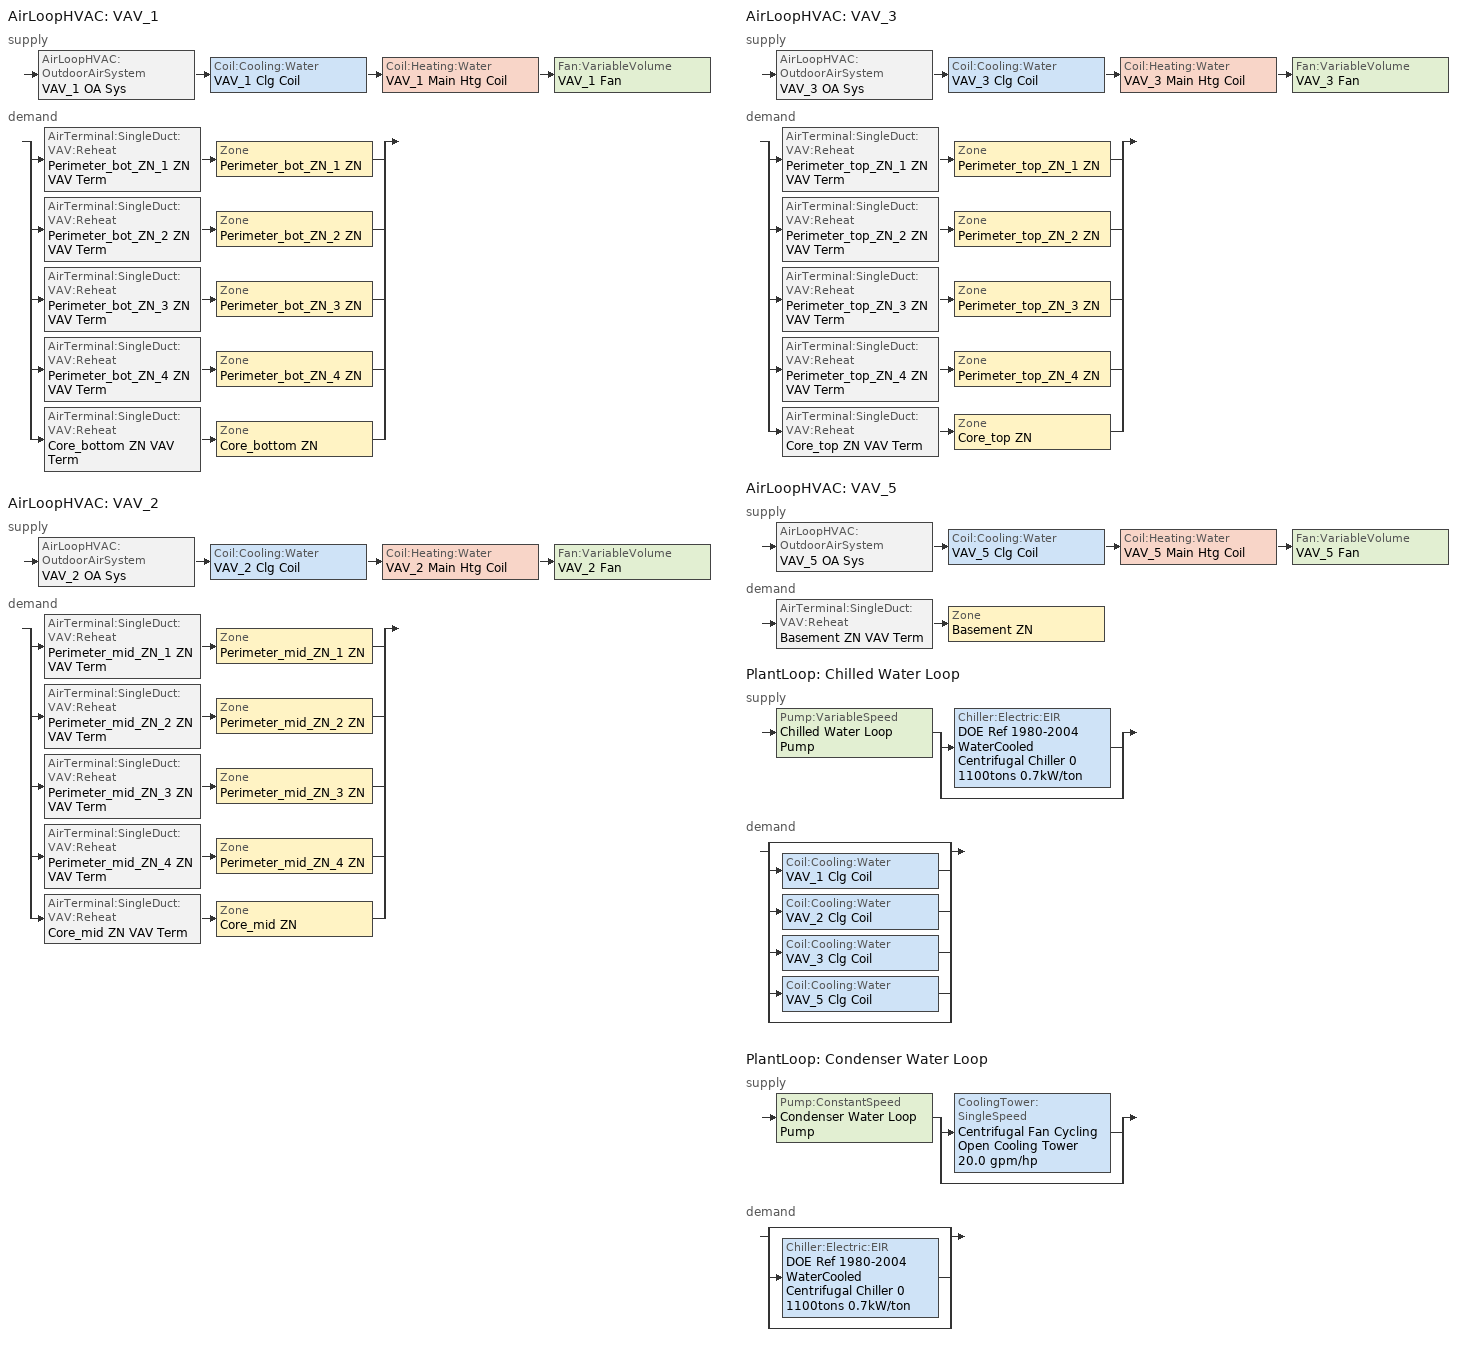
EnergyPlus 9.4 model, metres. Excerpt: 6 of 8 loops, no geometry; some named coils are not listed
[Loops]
AirLoopHVAC 'VAV_1'
 supply: AirLoopHVAC:OutdoorAirSystem 'VAV_1 OA Sys' > Coil:Cooling:Water 'VAV_1 Clg Coil' > Coil:Heating:Water 'VAV_1 Main Htg Coil' > Fan:VariableVolume 'VAV_1 Fan'
 demand: split
  | AirTerminal:SingleDuct:VAV:Reheat 'Perimeter_bot_ZN_1 ZN VAV Term' > Zone 'Perimeter_bot_ZN_1 ZN'
  | AirTerminal:SingleDuct:VAV:Reheat 'Perimeter_bot_ZN_2 ZN VAV Term' > Zone 'Perimeter_bot_ZN_2 ZN'
  | AirTerminal:SingleDuct:VAV:Reheat 'Perimeter_bot_ZN_3 ZN VAV Term' > Zone 'Perimeter_bot_ZN_3 ZN'
  | AirTerminal:SingleDuct:VAV:Reheat 'Perimeter_bot_ZN_4 ZN VAV Term' > Zone 'Perimeter_bot_ZN_4 ZN'
  | AirTerminal:SingleDuct:VAV:Reheat 'Core_bottom ZN VAV Term' > Zone 'Core_bottom ZN'
AirLoopHVAC 'VAV_2'
 supply: AirLoopHVAC:OutdoorAirSystem 'VAV_2 OA Sys' > Coil:Cooling:Water 'VAV_2 Clg Coil' > Coil:Heating:Water 'VAV_2 Main Htg Coil' > Fan:VariableVolume 'VAV_2 Fan'
 demand: split
  | AirTerminal:SingleDuct:VAV:Reheat 'Perimeter_mid_ZN_1 ZN VAV Term' > Zone 'Perimeter_mid_ZN_1 ZN'
  | AirTerminal:SingleDuct:VAV:Reheat 'Perimeter_mid_ZN_2 ZN VAV Term' > Zone 'Perimeter_mid_ZN_2 ZN'
  | AirTerminal:SingleDuct:VAV:Reheat 'Perimeter_mid_ZN_3 ZN VAV Term' > Zone 'Perimeter_mid_ZN_3 ZN'
  | AirTerminal:SingleDuct:VAV:Reheat 'Perimeter_mid_ZN_4 ZN VAV Term' > Zone 'Perimeter_mid_ZN_4 ZN'
  | AirTerminal:SingleDuct:VAV:Reheat 'Core_mid ZN VAV Term' > Zone 'Core_mid ZN'
AirLoopHVAC 'VAV_3'
 supply: AirLoopHVAC:OutdoorAirSystem 'VAV_3 OA Sys' > Coil:Cooling:Water 'VAV_3 Clg Coil' > Coil:Heating:Water 'VAV_3 Main Htg Coil' > Fan:VariableVolume 'VAV_3 Fan'
 demand: split
  | AirTerminal:SingleDuct:VAV:Reheat 'Perimeter_top_ZN_1 ZN VAV Term' > Zone 'Perimeter_top_ZN_1 ZN'
  | AirTerminal:SingleDuct:VAV:Reheat 'Perimeter_top_ZN_2 ZN VAV Term' > Zone 'Perimeter_top_ZN_2 ZN'
  | AirTerminal:SingleDuct:VAV:Reheat 'Perimeter_top_ZN_3 ZN VAV Term' > Zone 'Perimeter_top_ZN_3 ZN'
  | AirTerminal:SingleDuct:VAV:Reheat 'Perimeter_top_ZN_4 ZN VAV Term' > Zone 'Perimeter_top_ZN_4 ZN'
  | AirTerminal:SingleDuct:VAV:Reheat 'Core_top ZN VAV Term' > Zone 'Core_top ZN'
AirLoopHVAC 'VAV_5'
 supply: AirLoopHVAC:OutdoorAirSystem 'VAV_5 OA Sys' > Coil:Cooling:Water 'VAV_5 Clg Coil' > Coil:Heating:Water 'VAV_5 Main Htg Coil' > Fan:VariableVolume 'VAV_5 Fan'
 demand: AirTerminal:SingleDuct:VAV:Reheat 'Basement ZN VAV Term' > Zone 'Basement ZN'
PlantLoop 'Chilled Water Loop'
 supply: Pump:VariableSpeed 'Chilled Water Loop Pump' > split
  | Chiller:Electric:EIR 'DOE Ref 1980-2004 WaterCooled  Centrifugal Chiller 0 1100tons 0.7kW/ton'
  | bypass
 demand: split
  | bypass
  | Coil:Cooling:Water 'VAV_1 Clg Coil'
  | Coil:Cooling:Water 'VAV_2 Clg Coil'
  | Coil:Cooling:Water 'VAV_3 Clg Coil'
  | Coil:Cooling:Water 'VAV_5 Clg Coil'
  | bypass
PlantLoop 'Condenser Water Loop'
 supply: Pump:ConstantSpeed 'Condenser Water Loop Pump' > split
  | CoolingTower:SingleSpeed 'Centrifugal Fan Cycling Open Cooling Tower 20.0 gpm/hp'
  | bypass
 demand: split
  | bypass
  | Chiller:Electric:EIR 'DOE Ref 1980-2004 WaterCooled  Centrifugal Chiller 0 1100tons 0.7kW/ton'
  | bypass
[DesignSpecification:OutdoorAir]
Office WholeBuilding - Lg Office Ventilation (16.48277036 ft3/min-person: Outdoor Air Method=Sum; Outdoor Air Flow per Person {m3/s-person}=0.007779; Outdoor Air Flow per Zone Floor Area {m3/s-m2}=0; Outdoor Air Flow per Zone {m3/s}=0; Outdoor Air Flow Air Changes per Hour {1/hr}=0
[DesignSpecification:ZoneAirDistribution] Zone Air Distribution Effectiveness in Cooling Mode=1; Zone Air Distribution Effectiveness in Heating Mode=1
Basement ZN Design Spec Zone Air Dist; Core_bottom ZN Design Spec Zone Air Dist; Core_mid ZN Design Spec Zone Air Dist; Core_top ZN Design Spec Zone Air Dist; Perimeter_bot_ZN_1 ZN Design Spec Zone Air Dist; Perimeter_bot_ZN_2 ZN Design Spec Zone Air Dist; Perimeter_bot_ZN_3 ZN Design Spec Zone Air Dist; Perimeter_bot_ZN_4 ZN Design Spec Zone Air Dist; Perimeter_mid_ZN_1 ZN Design Spec Zone Air Dist; Perimeter_mid_ZN_2 ZN Design Spec Zone Air Dist; Perimeter_mid_ZN_3 ZN Design Spec Zone Air Dist; Perimeter_mid_ZN_4 ZN Design Spec Zone Air Dist; Perimeter_top_ZN_1 ZN Design Spec Zone Air Dist; Perimeter_top_ZN_2 ZN Design Spec Zone Air Dist; Perimeter_top_ZN_3 ZN Design Spec Zone Air Dist; Perimeter_top_ZN_4 ZN Design Spec Zone Air Dist
[Sizing:Zone] Zone Cooling Design Supply Air Temperature Input Method=SupplyAirTemperature; Zone Cooling Design Supply Air Temperature {C}=12.8; Zone Cooling Design Supply Air Temperature Difference {deltaC}=11.11; Zone Heating Design Supply Air Temperature Input Method=SupplyAirTemperature; Zone Heating Design Supply Air Temperature {C}=40; Zone Heating Design Supply Air Temperature Difference {deltaC}=11.11; Zone Cooling Design Supply Air Humidity Ratio {kgWater/kgDryAir}=0.0085; Zone Heating Design Supply Air Humidity Ratio {kgWater/kgDryAir}=0.008; Design Specification Outdoor Air Object=Office WholeBuilding - Lg Office Ventilation (16.48277036 ft3/min-person; Cooling Design Air Flow Method=DesignDayWithLimit; Cooling Design Air Flow Rate {m3/s}=0; Cooling Minimum Air Flow per Zone Floor Area {m3/s-m2}=0.000762; Cooling Minimum Air Flow {m3/s}=0; Cooling Minimum Air Flow Fraction=0; Heating Design Air Flow Method=DesignDay; Heating Design Air Flow Rate {m3/s}=0; Heating Maximum Air Flow per Zone Floor Area {m3/s-m2}=0.002032; Heating Maximum Air Flow {m3/s}=0.141576; Heating Maximum Air Flow Fraction=0.3; Account for Dedicated Outdoor Air System=No; Dedicated Outdoor Air System Control Strategy=NeutralSupplyAir; Dedicated Outdoor Air Low Setpoint Temperature for Design {C}=autosize; Dedicated Outdoor Air High Setpoint Temperature for Design {C}=autosize
Name | Design Specification Zone Air Distribution Object
Basement ZN | Basement ZN Design Spec Zone Air Dist
Core_bottom ZN | Core_bottom ZN Design Spec Zone Air Dist
Core_mid ZN | Core_mid ZN Design Spec Zone Air Dist
Core_top ZN | Core_top ZN Design Spec Zone Air Dist
Perimeter_bot_ZN_1 ZN | Perimeter_bot_ZN_1 ZN Design Spec Zone Air Dist
Perimeter_bot_ZN_2 ZN | Perimeter_bot_ZN_2 ZN Design Spec Zone Air Dist
Perimeter_bot_ZN_3 ZN | Perimeter_bot_ZN_3 ZN Design Spec Zone Air Dist
Perimeter_bot_ZN_4 ZN | Perimeter_bot_ZN_4 ZN Design Spec Zone Air Dist
Perimeter_mid_ZN_1 ZN | Perimeter_mid_ZN_1 ZN Design Spec Zone Air Dist
Perimeter_mid_ZN_2 ZN | Perimeter_mid_ZN_2 ZN Design Spec Zone Air Dist
Perimeter_mid_ZN_3 ZN | Perimeter_mid_ZN_3 ZN Design Spec Zone Air Dist
Perimeter_mid_ZN_4 ZN | Perimeter_mid_ZN_4 ZN Design Spec Zone Air Dist
Perimeter_top_ZN_1 ZN | Perimeter_top_ZN_1 ZN Design Spec Zone Air Dist
Perimeter_top_ZN_2 ZN | Perimeter_top_ZN_2 ZN Design Spec Zone Air Dist
Perimeter_top_ZN_3 ZN | Perimeter_top_ZN_3 ZN Design Spec Zone Air Dist
Perimeter_top_ZN_4 ZN | Perimeter_top_ZN_4 ZN Design Spec Zone Air Dist
[Sizing:System] Type of Load to Size On=Sensible; Design Outdoor Air Flow Rate {m3/s}=Autosize; Central Heating Maximum System Air Flow Ratio=0.3; Preheat Design Temperature {C}=7; Preheat Design Humidity Ratio {kgWater/kgDryAir}=0.008; Precool Design Temperature {C}=12.8; Precool Design Humidity Ratio {kgWater/kgDryAir}=0.008; Central Cooling Design Supply Air Temperature {C}=12.8; Central Heating Design Supply Air Temperature {C}=12.8; Type of Zone Sum to Use=Coincident; 100% Outdoor Air in Cooling=No; 100% Outdoor Air in Heating=No; Central Cooling Design Supply Air Humidity Ratio {kgWater/kgDryAir}=0.0085; Central Heating Design Supply Air Humidity Ratio {kgWater/kgDryAir}=0.008; Cooling Supply Air Flow Rate Method=DesignDay; Cooling Supply Air Flow Rate {m3/s}=0; Cooling Supply Air Flow Rate Per Floor Area {m3/s-m2}=0.00996765; Cooling Fraction of Autosized Cooling Supply Air Flow Rate=1; Cooling Supply Air Flow Rate Per Unit Cooling Capacity {m3/s-W}=3.94755e-05; Heating Supply Air Flow Rate Method=DesignDay; Heating Supply Air Flow Rate {m3/s}=0; Heating Supply Air Flow Rate Per Floor Area {m3/s-m2}=0.00996765; Heating Fraction of Autosized Heating Supply Air Flow Rate=1; Heating Fraction of Autosized Cooling Supply Air Flow Rate=1; Heating Supply Air Flow Rate Per Unit Heating Capacity {m3/s-W}=3.15882e-05; System Outdoor Air Method=ZoneSum; Zone Maximum Outdoor Air Fraction=1; Cooling Design Capacity Method=CoolingDesignCapacity; Cooling Design Capacity {W}=Autosize; Cooling Design Capacity Per Floor Area {W/m2}=234.7; Fraction of Autosized Cooling Design Capacity=1; Heating Design Capacity Method=HeatingDesignCapacity; Heating Design Capacity {W}=Autosize; Heating Design Capacity Per Floor Area {W/m2}=157; Fraction of Autosized Heating Design Capacity=1; Central Cooling Capacity Control Method=OnOff
VAV_1; VAV_2; VAV_3; VAV_5
[Sizing:Plant] Sizing Option=NonCoincident; Zone Timesteps in Averaging Window=1; Coincident Sizing Factor Mode=None
Name | Loop Type | Design Loop Exit Temperature {C} | Loop Design Temperature Difference {deltaC}
Chilled Water Loop | Cooling | 6.66667 | 5.61111
Condenser Water Loop | Condenser | 29.4444 | 5.55556
[ZoneControl:Thermostat]
Name | Zone or ZoneList | Control Type Schedule | Control 1
Basement ZN Thermostat | Basement ZN | Basement ZN Thermostat Schedule | Office WholeBuilding - Lg Office Thermostat 13
Core_bottom ZN Thermostat | Core_bottom ZN | Core_bottom ZN Thermostat Schedule | Office WholeBuilding - Lg Office Thermostat 5
Core_mid ZN Thermostat | Core_mid ZN | Core_mid ZN Thermostat Schedule | Office WholeBuilding - Lg Office Thermostat 9
Core_top ZN Thermostat | Core_top ZN | Core_top ZN Thermostat Schedule | Office WholeBuilding - Lg Office Thermostat 15
Perimeter_bot_ZN_1 ZN Thermostat | Perimeter_bot_ZN_1 ZN | Perimeter_bot_ZN_1 ZN Thermostat Schedule | Office WholeBuilding - Lg Office Thermostat 4
Perimeter_bot_ZN_2 ZN Thermostat | Perimeter_bot_ZN_2 ZN | Perimeter_bot_ZN_2 ZN Thermostat Schedule | Office WholeBuilding - Lg Office Thermostat 6
Perimeter_bot_ZN_3 ZN Thermostat | Perimeter_bot_ZN_3 ZN | Perimeter_bot_ZN_3 ZN Thermostat Schedule | Office WholeBuilding - Lg Office Thermostat 2
Perimeter_bot_ZN_4 ZN Thermostat | Perimeter_bot_ZN_4 ZN | Perimeter_bot_ZN_4 ZN Thermostat Schedule | Office WholeBuilding - Lg Office Thermostat 7
Perimeter_mid_ZN_1 ZN Thermostat | Perimeter_mid_ZN_1 ZN | Perimeter_mid_ZN_1 ZN Thermostat Schedule | Office WholeBuilding - Lg Office Thermostat 12
Perimeter_mid_ZN_2 ZN Thermostat | Perimeter_mid_ZN_2 ZN | Perimeter_mid_ZN_2 ZN Thermostat Schedule | Office WholeBuilding - Lg Office Thermostat 3
Perimeter_mid_ZN_3 ZN Thermostat | Perimeter_mid_ZN_3 ZN | Perimeter_mid_ZN_3 ZN Thermostat Schedule | Office WholeBuilding - Lg Office Thermostat 14
Perimeter_mid_ZN_4 ZN Thermostat | Perimeter_mid_ZN_4 ZN | Perimeter_mid_ZN_4 ZN Thermostat Schedule | Office WholeBuilding - Lg Office Thermostat 11
Perimeter_top_ZN_1 ZN Thermostat | Perimeter_top_ZN_1 ZN | Perimeter_top_ZN_1 ZN Thermostat Schedule | Office WholeBuilding - Lg Office Thermostat 16
Perimeter_top_ZN_2 ZN Thermostat | Perimeter_top_ZN_2 ZN | Perimeter_top_ZN_2 ZN Thermostat Schedule | Office WholeBuilding - Lg Office Thermostat 8
Perimeter_top_ZN_3 ZN Thermostat | Perimeter_top_ZN_3 ZN | Perimeter_top_ZN_3 ZN Thermostat Schedule | Office WholeBuilding - Lg Office Thermostat 1
Perimeter_top_ZN_4 ZN Thermostat | Perimeter_top_ZN_4 ZN | Perimeter_top_ZN_4 ZN Thermostat Schedule | Office WholeBuilding - Lg Office Thermostat 10
[ThermostatSetpoint:DualSetpoint] Heating Setpoint Temperature Schedule=Large Office HtgSetp; Cooling Setpoint Temperature Schedule=ANN-ctrl
Office WholeBuilding - Lg Office Thermostat 13; Office WholeBuilding - Lg Office Thermostat 5; Office WholeBuilding - Lg Office Thermostat 9; Office WholeBuilding - Lg Office Thermostat 15; Office WholeBuilding - Lg Office Thermostat 4; Office WholeBuilding - Lg Office Thermostat 6; Office WholeBuilding - Lg Office Thermostat 2; Office WholeBuilding - Lg Office Thermostat 7; Office WholeBuilding - Lg Office Thermostat 12; Office WholeBuilding - Lg Office Thermostat 3; Office WholeBuilding - Lg Office Thermostat 14; Office WholeBuilding - Lg Office Thermostat 11; Office WholeBuilding - Lg Office Thermostat 16; Office WholeBuilding - Lg Office Thermostat 8; Office WholeBuilding - Lg Office Thermostat 1; Office WholeBuilding - Lg Office Thermostat 10
[AirTerminal:SingleDuct:VAV:Reheat] Availability Schedule=Always On Discrete; Maximum Air Flow Rate {m3/s}=Autosize; Zone Minimum Air Flow Input Method=Constant; Constant Minimum Air Flow Fraction=0.3; Fixed Minimum Air Flow Rate {m3/s}=0; Maximum Hot Water or Steam Flow Rate {m3/s}=Autosize; Minimum Hot Water or Steam Flow Rate {m3/s}=0; Convergence Tolerance=0.001; Damper Heating Action=Normal; Maximum Flow per Zone Floor Area During Reheat {m3/s-m2}=0; Maximum Flow Fraction During Reheat=0.5; Maximum Reheat Air Temperature {C}=40
Name | Reheat Coil
Basement ZN VAV Term | Basement ZN Rht Coil
Core_bottom ZN VAV Term | Core_bottom ZN Rht Coil
Core_mid ZN VAV Term | Core_mid ZN Rht Coil
Core_top ZN VAV Term | Core_top ZN Rht Coil
Perimeter_bot_ZN_1 ZN VAV Term | Perimeter_bot_ZN_1 ZN Rht Coil
Perimeter_bot_ZN_2 ZN VAV Term | Perimeter_bot_ZN_2 ZN Rht Coil
Perimeter_bot_ZN_3 ZN VAV Term | Perimeter_bot_ZN_3 ZN Rht Coil
Perimeter_bot_ZN_4 ZN VAV Term | Perimeter_bot_ZN_4 ZN Rht Coil
Perimeter_mid_ZN_1 ZN VAV Term | Perimeter_mid_ZN_1 ZN Rht Coil
Perimeter_mid_ZN_2 ZN VAV Term | Perimeter_mid_ZN_2 ZN Rht Coil
Perimeter_mid_ZN_3 ZN VAV Term | Perimeter_mid_ZN_3 ZN Rht Coil
Perimeter_mid_ZN_4 ZN VAV Term | Perimeter_mid_ZN_4 ZN Rht Coil
Perimeter_top_ZN_1 ZN VAV Term | Perimeter_top_ZN_1 ZN Rht Coil
Perimeter_top_ZN_2 ZN VAV Term | Perimeter_top_ZN_2 ZN Rht Coil
Perimeter_top_ZN_3 ZN VAV Term | Perimeter_top_ZN_3 ZN Rht Coil
Perimeter_top_ZN_4 ZN VAV Term | Perimeter_top_ZN_4 ZN Rht Coil
[Zone equipment]
Basement ZN: Basement ZN VAV Term
Core_bottom ZN: Core_bottom ZN VAV Term
Core_mid ZN: Core_mid ZN VAV Term
Core_top ZN: Core_top ZN VAV Term
Perimeter_bot_ZN_1 ZN: Perimeter_bot_ZN_1 ZN VAV Term
Perimeter_bot_ZN_2 ZN: Perimeter_bot_ZN_2 ZN VAV Term
Perimeter_bot_ZN_3 ZN: Perimeter_bot_ZN_3 ZN VAV Term
Perimeter_bot_ZN_4 ZN: Perimeter_bot_ZN_4 ZN VAV Term
Perimeter_mid_ZN_1 ZN: Perimeter_mid_ZN_1 ZN VAV Term
Perimeter_mid_ZN_2 ZN: Perimeter_mid_ZN_2 ZN VAV Term
Perimeter_mid_ZN_3 ZN: Perimeter_mid_ZN_3 ZN VAV Term
Perimeter_mid_ZN_4 ZN: Perimeter_mid_ZN_4 ZN VAV Term
Perimeter_top_ZN_1 ZN: Perimeter_top_ZN_1 ZN VAV Term
Perimeter_top_ZN_2 ZN: Perimeter_top_ZN_2 ZN VAV Term
Perimeter_top_ZN_3 ZN: Perimeter_top_ZN_3 ZN VAV Term
Perimeter_top_ZN_4 ZN: Perimeter_top_ZN_4 ZN VAV Term
[Fan:VariableVolume] Availability Schedule=OfficeLarge HVACOperationSchd; Maximum Flow Rate {m3/s}=AutoSize; Fan Power Minimum Flow Rate Input Method=Fraction; Fan Power Minimum Air Flow Rate {m3/s}=0; Motor In Airstream Fraction=1; Fan Power Coefficient 5=0
Name | Fan Total Efficiency | Pressure Rise {Pa} | Fan Power Minimum Flow Fraction | Motor Efficiency | Fan Power Coefficient 1 | Fan Power Coefficient 2 | Fan Power Coefficient 3 | Fan Power Coefficient 4
VAV_1 Fan; VAV_3 Fan | 0.6045 | 1389.92 | 0.7 | 0.93 | 0.1631 | 1.5901 | -0.8817 | 0.1281
VAV_2 Fan | 0.6175 | 1389.92 | 0.7 | 0.95 | 0.1631 | 1.5901 | -0.8817 | 0.1281
VAV_5 Fan | 0.6006 | 1574.24 | 0.1 | 0.924 | 0.027828 | 0.026583 | -0.087069 | 1.03092
[Coil:Cooling:Water] Availability Schedule=Always On Discrete; Design Water Flow Rate {m3/s}=Autosize; Design Air Flow Rate {m3/s}=Autosize; Design Inlet Water Temperature {C}=Autosize; Design Inlet Air Temperature {C}=Autosize; Design Outlet Air Temperature {C}=Autosize; Design Inlet Air Humidity Ratio {kgWater/kgDryAir}=Autosize; Design Outlet Air Humidity Ratio {kgWater/kgDryAir}=Autosize; Type of Analysis=SimpleAnalysis; Heat Exchanger Configuration=CrossFlow
VAV_1 Clg Coil; VAV_2 Clg Coil; VAV_3 Clg Coil; VAV_5 Clg Coil
[Coil:Heating:Water] Availability Schedule=Always On Discrete; U-Factor Times Area Value {W/K}=Autosize; Maximum Water Flow Rate {m3/s}=Autosize; Performance Input Method=UFactorTimesAreaAndDesignWaterFlowRate; Rated Capacity {W}=Autosize; Rated Inlet Water Temperature {C}=82.2222; Rated Inlet Air Temperature {C}=7; Rated Outlet Water Temperature {C}=71.1111; Rated Outlet Air Temperature {C}=12.8; Rated Ratio for Air and Water Convection=0.5
VAV_1 Main Htg Coil; VAV_2 Main Htg Coil; VAV_3 Main Htg Coil; VAV_5 Main Htg Coil
[Controller:WaterCoil] Control Variable=Temperature; Actuator Variable=Flow; Maximum Actuated Flow {m3/s}=Autosize; Minimum Actuated Flow {m3/s}=0
Name | Action | Controller Convergence Tolerance {deltaC}
VAV_1 Clg Coil Controller; VAV_2 Clg Coil Controller; VAV_3 Clg Coil Controller; VAV_5 Clg Coil Controller | Reverse | Autosize
VAV_1 Main Htg Coil Controller; VAV_2 Main Htg Coil Controller; VAV_3 Main Htg Coil Controller; VAV_5 Main Htg Coil Controller | Normal | 1e-04
[Controller:OutdoorAir] Minimum Outdoor Air Flow Rate {m3/s}=0; Maximum Outdoor Air Flow Rate {m3/s}=Autosize; Economizer Control Type=NoEconomizer; Economizer Control Action Type=ModulateFlow; Economizer Maximum Limit Dry-Bulb Temperature {C}=28; Economizer Maximum Limit Enthalpy {J/kg}=64000; Economizer Minimum Limit Dry-Bulb Temperature {C}=-100; Lockout Type=LockoutWithCompressor; Minimum Limit Type=FixedMinimum; Minimum Outdoor Air Schedule=Always On Discrete; High Humidity Control=No; Control High Indoor Humidity Based on Outdoor Humidity Ratio=Yes; Heat Recovery Bypass Control Type=BypassWhenOAFlowGreaterThanMinimum
Name | Mechanical Ventilation Controller
VAV_1 OA Controller | VAV_1 Vent Controller
VAV_2 OA Controller | VAV_2 Vent Controller
VAV_3 OA Controller | VAV_3 Vent Controller
VAV_5 OA Controller | VAV_5 Vent Controller
[Controller:MechanicalVentilation] Availability Schedule=Always On Discrete; Demand Controlled Ventilation=No; Design Specification Outdoor Air Object Name 1=Office WholeBuilding - Lg Office Ventilation (16.48277036 ft3/min-person
Name | System Outdoor Air Method | Zone or ZoneList 1 | Design Specification Zone Air Distribution Object Name 1 | Zone or ZoneList 2 | Design Specification Outdoor Air Object Name 2 | Design Specification Zone Air Distribution Object Name 2 | Zone or ZoneList 3 | Design Specification Outdoor Air Object Name 3 | Design Specification Zone Air Distribution Object Name 3 | Zone or ZoneList 4 | Design Specification Outdoor Air Object Name 4 | Design Specification Zone Air Distribution Object Name 4 | Zone or ZoneList 5 | Design Specification Outdoor Air Object Name 5 | Design Specification Zone Air Distribution Object Name 5
VAV_5 Vent Controller | VentilationRateProcedure | Basement ZN | Basement ZN Design Spec Zone Air Dist
VAV_1 Vent Controller | ZoneSum | Core_bottom ZN | Core_bottom ZN Design Spec Zone Air Dist | Perimeter_bot_ZN_1 ZN | Office WholeBuilding - Lg Office Ventilation (16.48277036 ft3/min-person | Perimeter_bot_ZN_1 ZN Design Spec Zone Air Dist | Perimeter_bot_ZN_2 ZN | Office WholeBuilding - Lg Office Ventilation (16.48277036 ft3/min-person | Perimeter_bot_ZN_2 ZN Design Spec Zone Air Dist | Perimeter_bot_ZN_3 ZN | Office WholeBuilding - Lg Office Ventilation (16.48277036 ft3/min-person | Perimeter_bot_ZN_3 ZN Design Spec Zone Air Dist | Perimeter_bot_ZN_4 ZN | Office WholeBuilding - Lg Office Ventilation (16.48277036 ft3/min-person | Perimeter_bot_ZN_4 ZN Design Spec Zone Air Dist
VAV_2 Vent Controller | ZoneSum | Core_mid ZN | Core_mid ZN Design Spec Zone Air Dist | Perimeter_mid_ZN_1 ZN | Office WholeBuilding - Lg Office Ventilation (16.48277036 ft3/min-person | Perimeter_mid_ZN_1 ZN Design Spec Zone Air Dist | Perimeter_mid_ZN_2 ZN | Office WholeBuilding - Lg Office Ventilation (16.48277036 ft3/min-person | Perimeter_mid_ZN_2 ZN Design Spec Zone Air Dist | Perimeter_mid_ZN_3 ZN | Office WholeBuilding - Lg Office Ventilation (16.48277036 ft3/min-person | Perimeter_mid_ZN_3 ZN Design Spec Zone Air Dist | Perimeter_mid_ZN_4 ZN | Office WholeBuilding - Lg Office Ventilation (16.48277036 ft3/min-person | Perimeter_mid_ZN_4 ZN Design Spec Zone Air Dist
VAV_3 Vent Controller | ZoneSum | Core_top ZN | Core_top ZN Design Spec Zone Air Dist | Perimeter_top_ZN_1 ZN | Office WholeBuilding - Lg Office Ventilation (16.48277036 ft3/min-person | Perimeter_top_ZN_1 ZN Design Spec Zone Air Dist | Perimeter_top_ZN_2 ZN | Office WholeBuilding - Lg Office Ventilation (16.48277036 ft3/min-person | Perimeter_top_ZN_2 ZN Design Spec Zone Air Dist | Perimeter_top_ZN_3 ZN | Office WholeBuilding - Lg Office Ventilation (16.48277036 ft3/min-person | Perimeter_top_ZN_3 ZN Design Spec Zone Air Dist | Perimeter_top_ZN_4 ZN | Office WholeBuilding - Lg Office Ventilation (16.48277036 ft3/min-person | Perimeter_top_ZN_4 ZN Design Spec Zone Air Dist
[AirLoopHVAC] Design Supply Air Flow Rate {m3/s}=AutoSize
VAV_1; VAV_2; VAV_3; VAV_5
[Pump:VariableSpeed]
Chilled Water Loop Pump: Design Maximum Flow Rate {m3/s}=Autosize; Design Pump Head {Pa}=179344; Design Power Consumption {W}=Autosize; Motor Efficiency=0.936; Fraction of Motor Inefficiencies to Fluid Stream=0; Coefficient 1 of the Part Load Performance Curve=0; Coefficient 2 of the Part Load Performance Curve=1; Coefficient 3 of the Part Load Performance Curve=0; Coefficient 4 of the Part Load Performance Curve=0; Design Minimum Flow Rate {m3/s}=0; Pump Control Type=Intermittent
[Pump:ConstantSpeed]
Condenser Water Loop Pump: Design Flow Rate {m3/s}=Autosize; Design Pump Head {Pa}=148557; Design Power Consumption {W}=Autosize; Motor Efficiency=0.936; Fraction of Motor Inefficiencies to Fluid Stream=0; Pump Control Type=Intermittent
[Chiller:Electric:EIR]
DOE Ref 1980-2004 WaterCooled  Centrifugal Chiller 0 1100tons 0.7kW/ton: Reference Capacity {W}=Autosize; Reference COP {W/W}=5.2; Reference Leaving Chilled Water Temperature {C}=6.66667; Reference Entering Condenser Fluid Temperature {C}=35; Reference Chilled Water Flow Rate {m3/s}=Autosize; Reference Condenser Fluid Flow Rate {m3/s}=Autosize; Cooling Capacity Function of Temperature Curve=ChlrWtrCentPathAAllQRatio_fTchwsTcwsSI; Electric Input to Cooling Output Ratio Function of Temperature Curve=ChlrWtrCentPathAAllEIRRatio_fTchwsTcwsSI; Electric Input to Cooling Output Ratio Function of Part Load Ratio Curve=ChlrWtrCentPathAAllEIRRatio_fQRatio; Minimum Part Load Ratio=0.15; Maximum Part Load Ratio=1; Optimum Part Load Ratio=1; Minimum Unloading Ratio=0.25; Condenser Type=WaterCooled; Condenser Fan Power Ratio {W/W}=0; Fraction of Compressor Electric Consumption Rejected by Condenser=1; Leaving Chilled Water Lower Temperature Limit {C}=2.22222; Chiller Flow Mode=ConstantFlow; Sizing Factor=1
[CoolingTower:SingleSpeed]
Centrifugal Fan Cycling Open Cooling Tower 20.0 gpm/hp: Design Water Flow Rate {m3/s}=Autosize; Design Air Flow Rate {m3/s}=Autosize; Design Fan Power {W}=110287; Design U-Factor Times Area Value {W/K}=Autosize; Free Convection Regime Air Flow Rate {m3/s}=Autosize; Free Convection Regime U-Factor Times Area Value {W/K}=Autosize; Performance Input Method=UFactorTimesAreaAndDesignWaterFlowRate; Free Convection Capacity {W}=0; Basin Heater Capacity {W/K}=0; Basin Heater Setpoint Temperature {C}=2; Evaporation Loss Mode=LossFactor; Evaporation Loss Factor {percent/K}=0.2; Drift Loss Percent {percent}=0.008; Blowdown Calculation Mode=ConcentrationRatio; Blowdown Concentration Ratio=3; Capacity Control=FanCycling; Number of Cells=2; Cell Control=MinimalCell; Cell Minimum  Water Flow Rate Fraction=0.33; Cell Maximum Water Flow Rate Fraction=2.5; Sizing Factor=1
[PlantLoop] Fluid Type=Water; Maximum Loop Flow Rate {m3/s}=Autosize; Minimum Loop Flow Rate {m3/s}=0; Plant Loop Volume {m3}=Autocalculate; Load Distribution Scheme=Optimal; Plant Loop Demand Calculation Scheme=SingleSetpoint
Name | Plant Equipment Operation Scheme | Maximum Loop Temperature {C} | Minimum Loop Temperature {C}
Chilled Water Loop | Chilled Water Loop Operation Schemes | 98 | 1
Condenser Water Loop | Condenser Water Loop Operation Schemes | 80 | 5
[PlantEquipmentList]
Chilled Water Loop Cooling Equipment List: DOE Ref 1980-2004 WaterCooled  Centrifugal Chiller 0 1100tons 0.7kW/ton
Condenser Water Loop Cooling Equipment List: Centrifugal Fan Cycling Open Cooling Tower 20.0 gpm/hp
[PlantEquipmentOperation:CoolingLoad] Load Range 1 Lower Limit {W}=0; Load Range 1 Upper Limit {W}=1e+09
Name | Range 1 Equipment List
Chilled Water Loop Cooling Operation Scheme | Chilled Water Loop Cooling Equipment List
Condenser Water Loop Cooling Operation Scheme | Condenser Water Loop Cooling Equipment List
[PlantEquipmentOperationSchemes] Control Scheme 1 Schedule=Always On Discrete
Name | Control Scheme 1
Chilled Water Loop Operation Schemes | Chilled Water Loop Cooling Operation Scheme
Condenser Water Loop Operation Schemes | Condenser Water Loop Cooling Operation Scheme
[SetpointManager:Scheduled] Control Variable=Temperature
Name | Schedule
5 Zone VAV supply air setpoint manager | Supply Air Temp - 55.04F
5 Zone VAV supply air setpoint manager 1 | Supply Air Temp - 55.04F 1
5 Zone VAV supply air setpoint manager 2 | Supply Air Temp - 55.04F 2
1 Zone VAV supply air setpoint manager | Supply Air Temp - 55.04F 3
Chilled water loop setpoint manager | Chilled Water Loop Temp - 44F
Setpoint Manager Scheduled 1 | Condenser Water Loop Temp - 70F
[SetpointManager:MixedAir] Control Variable=Temperature
Node 77 OS Default SPM; Node 72 OS Default SPM; Node 69 OS Default SPM; Node 116 OS Default SPM; Node 111 OS Default SPM; Node 108 OS Default SPM; Node 155 OS Default SPM; Node 150 OS Default SPM; Node 147 OS Default SPM; Node 194 OS Default SPM; Node 189 OS Default SPM; Node 186 OS Default SPM
[Schedule:Day:Interval]
Large Office HtgSetp SmrDsn|Sun Day: No, 00:15, 15.6, 00:30, 15.6, 00:45, 15.6, 01:00, 15.6, 01:15, 15.6, 01:30, 15.6, 01:45, 15.6, 02:00, 15.6, 02:15, 15.6, 02:30, 15.6, 02:45, 15.6, 03:00, 15.6, 03:15, 15.6, 03:30, 15.6, 03:45, 15.6, 04:00, 15.6, 04:15, 15.6, 04:30, 15.6, 04:45, 15.6, 05:00, 15.6, 05:15, 15.6, 05:30, 15.6, 05:45, 15.6, 06:00, 15.6, 06:15, 15.6, 06:30, 15.6, 06:45, 15.6, 07:00, 15.6, 07:15, 15.6, 07:30, 15.6, 07:45, 15.6, 08:00, 15.6, 08:15, 15.6, 08:30, 15.6, 08:45, 15.6, 09:00, 15.6, 09:15, 15.6, 09:30, 15.6, 09:45, 15.6, 10:00, 15.6, 10:15, 15.6, 10:30, 15.6, 10:45, 15.6, 11:00, 15.6, 11:15, 15.6, 11:30, 15.6, 11:45, 15.6, 12:00, 15.6, 12:15, 15.6, 12:30, 15.6, 12:45, 15.6, 13:00, 15.6, 13:15, 15.6, 13:30, 15.6, 13:45, 15.6, 14:00, 15.6, 14:15, 15.6, 14:30, 15.6, 14:45, 15.6, 15:00, 15.6, 15:15, 15.6, 15:30, 15.6, 15:45, 15.6, 16:00, 15.6, 16:15, 15.6, 16:30, 15.6, 16:45, 15.6, 17:00, 15.6, 17:15, 15.6, 17:30, 15.6, 17:45, 15.6, 18:00, 15.6, 18:15, 15.6, 18:30, 15.6, 18:45, 15.6, 19:00, 15.6, 19:15, 15.6, 19:30, 15.6, 19:45, 15.6, 20:00, 15.6, 20:15, 15.6, 20:30, 15.6, 20:45, 15.6, 21:00, 15.6, 21:15, 15.6, 21:30, 15.6, 21:45, 15.6, 22:00, 15.6, 22:15, 15.6, 22:30, 15.6, 22:45, 15.6, 23:00, 15.6, 23:15, 15.6, 23:30, 15.6, 23:45, 15.6, 24:00, 15.6
Large Office HtgSetp Default: No, 00:15, 15.6, 00:30, 15.6, 00:45, 15.6, 01:00, 15.6, 01:15, 15.6, 01:30, 15.6, 01:45, 15.6, 02:00, 15.6, 02:15, 15.6, 02:30, 15.6, 02:45, 15.6, 03:00, 15.6, 03:15, 15.6, 03:30, 15.6, 03:45, 15.6, 04:00, 15.6, 04:15, 15.6, 04:30, 15.6, 04:45, 15.6, 05:00, 15.6, 05:15, 15.6, 05:30, 15.6, 05:45, 15.6, 06:00, 21, 06:15, 21, 06:30, 21, 06:45, 21, 07:00, 21, 07:15, 21, 07:30, 21, 07:45, 21, 08:00, 21, 08:15, 21, 08:30, 21, 08:45, 21, 09:00, 21, 09:15, 21, 09:30, 21, 09:45, 21, 10:00, 21, 10:15, 21, 10:30, 21, 10:45, 21, 11:00, 21, 11:15, 21, 11:30, 21, 11:45, 21, 12:00, 21, 12:15, 21, 12:30, 21, 12:45, 21, 13:00, 21, 13:15, 21, 13:30, 21, 13:45, 21, 14:00, 21, 14:15, 21, 14:30, 21, 14:45, 21, 15:00, 21, 15:15, 21, 15:30, 21, 15:45, 21, 16:00, 21, 16:15, 21, 16:30, 21, 16:45, 21, 17:00, 21, 17:15, 21, 17:30, 21, 17:45, 21, 18:00, 21, 18:15, 21, 18:30, 21, 18:45, 21, 19:00, 21, 19:15, 21, 19:30, 21, 19:45, 21, 20:00, 21, 20:15, 21, 20:30, 21, 20:45, 21, 21:00, 21, 21:15, 21, 21:30, 21, 21:45, 21, 22:00, 21, 22:15, 15.6, 22:30, 15.6, 22:45, 15.6, 23:00, 15.6, 23:15, 15.6, 23:30, 15.6, 23:45, 15.6, 24:00, 15.6
Large Office HtgSetp Sat Day: No, 00:15, 15.6, 00:30, 15.6, 00:45, 15.6, 01:00, 15.6, 01:15, 15.6, 01:30, 15.6, 01:45, 15.6, 02:00, 15.6, 02:15, 15.6, 02:30, 15.6, 02:45, 15.6, 03:00, 15.6, 03:15, 15.6, 03:30, 15.6, 03:45, 15.6, 04:00, 15.6, 04:15, 15.6, 04:30, 15.6, 04:45, 15.6, 05:00, 15.6, 05:15, 15.6, 05:30, 15.6, 05:45, 15.6, 06:00, 15.6, 06:15, 21, 06:30, 21, 06:45, 21, 07:00, 21, 07:15, 21, 07:30, 21, 07:45, 21, 08:00, 21, 08:15, 21, 08:30, 21, 08:45, 21, 09:00, 21, 09:15, 21, 09:30, 21, 09:45, 21, 10:00, 21, 10:15, 21, 10:30, 21, 10:45, 21, 11:00, 21, 11:15, 21, 11:30, 21, 11:45, 21, 12:00, 21, 12:15, 21, 12:30, 21, 12:45, 21, 13:00, 21, 13:15, 21, 13:30, 21, 13:45, 21, 14:00, 21, 14:15, 21, 14:30, 21, 14:45, 21, 15:00, 21, 15:15, 21, 15:30, 21, 15:45, 21, 16:00, 21, 16:15, 21, 16:30, 21, 16:45, 21, 17:00, 21, 17:15, 21, 17:30, 21, 17:45, 21, 18:00, 21, 18:15, 15.6, 18:30, 15.6, 18:45, 15.6, 19:00, 15.6, 19:15, 15.6, 19:30, 15.6, 19:45, 15.6, 20:00, 15.6, 20:15, 15.6, 20:30, 15.6, 20:45, 15.6, 21:00, 15.6, 21:15, 15.6, 21:30, 15.6, 21:45, 15.6, 22:00, 15.6, 22:15, 15.6, 22:30, 15.6, 22:45, 15.6, 23:00, 15.6, 23:15, 15.6, 23:30, 15.6, 23:45, 15.6, 24:00, 15.6
Large Office HtgSetp Summer Design Day: No, 24:00, 15.6
Large Office HtgSetp Winter Design Day: No, 24:00, 21
Chilled Water Loop Temp - 44F Default: No, 00:15, 6.66667, 00:30, 6.66667, 00:45, 6.66667, 01:00, 6.66667, 01:15, 6.66667, 01:30, 6.66667, 01:45, 6.66667, 02:00, 6.66667, 02:15, 6.66667, 02:30, 6.66667, 02:45, 6.66667, 03:00, 6.66667, 03:15, 6.66667, 03:30, 6.66667, 03:45, 6.66667, 04:00, 6.66667, 04:15, 6.66667, 04:30, 6.66667, 04:45, 6.66667, 05:00, 6.66667, 05:15, 6.66667, 05:30, 6.66667, 05:45, 6.66667, 06:00, 6.66667, 06:15, 6.66667, 06:30, 6.66667, 06:45, 6.66667, 07:00, 6.66667, 07:15, 6.66667, 07:30, 6.66667, 07:45, 6.66667, 08:00, 6.66667, 08:15, 6.66667, 08:30, 6.66667, 08:45, 6.66667, 09:00, 6.66667, 09:15, 6.66667, 09:30, 6.66667, 09:45, 6.66667, 10:00, 6.66667, 10:15, 6.66667, 10:30, 6.66667, 10:45, 6.66667, 11:00, 6.66667, 11:15, 6.66667, 11:30, 6.66667, 11:45, 6.66667, 12:00, 6.66667, 12:15, 6.66667, 12:30, 6.66667, 12:45, 6.66667, 13:00, 6.66667, 13:15, 6.66667, 13:30, 6.66667, 13:45, 6.66667, 14:00, 6.66667, 14:15, 6.66667, 14:30, 6.66667, 14:45, 6.66667, 15:00, 6.66667, 15:15, 6.66667, 15:30, 6.66667, 15:45, 6.66667, 16:00, 6.66667, 16:15, 6.66667, 16:30, 6.66667, 16:45, 6.66667, 17:00, 6.66667, 17:15, 6.66667, 17:30, 6.66667, 17:45, 6.66667, 18:00, 6.66667, 18:15, 6.66667, 18:30, 6.66667, 18:45, 6.66667, 19:00, 6.66667, 19:15, 6.66667, 19:30, 6.66667, 19:45, 6.66667, 20:00, 6.66667, 20:15, 6.66667, 20:30, 6.66667, 20:45, 6.66667, 21:00, 6.66667, 21:15, 6.66667, 21:30, 6.66667, 21:45, 6.66667, 22:00, 6.66667, 22:15, 6.66667, 22:30, 6.66667, 22:45, 6.66667, 23:00, 6.66667, 23:15, 6.66667, 23:30, 6.66667, 23:45, 6.66667, 24:00, 6.66667
Condenser Water Loop Temp - 70F Default: No, 00:15, 21.1111, 00:30, 21.1111, 00:45, 21.1111, 01:00, 21.1111, 01:15, 21.1111, 01:30, 21.1111, 01:45, 21.1111, 02:00, 21.1111, 02:15, 21.1111, 02:30, 21.1111, 02:45, 21.1111, 03:00, 21.1111, 03:15, 21.1111, 03:30, 21.1111, 03:45, 21.1111, 04:00, 21.1111, 04:15, 21.1111, 04:30, 21.1111, 04:45, 21.1111, 05:00, 21.1111, 05:15, 21.1111, 05:30, 21.1111, 05:45, 21.1111, 06:00, 21.1111, 06:15, 21.1111, 06:30, 21.1111, 06:45, 21.1111, 07:00, 21.1111, 07:15, 21.1111, 07:30, 21.1111, 07:45, 21.1111, 08:00, 21.1111, 08:15, 21.1111, 08:30, 21.1111, 08:45, 21.1111, 09:00, 21.1111, 09:15, 21.1111, 09:30, 21.1111, 09:45, 21.1111, 10:00, 21.1111, 10:15, 21.1111, 10:30, 21.1111, 10:45, 21.1111, 11:00, 21.1111, 11:15, 21.1111, 11:30, 21.1111, 11:45, 21.1111, 12:00, 21.1111, 12:15, 21.1111, 12:30, 21.1111, 12:45, 21.1111, 13:00, 21.1111, 13:15, 21.1111, 13:30, 21.1111, 13:45, 21.1111, 14:00, 21.1111, 14:15, 21.1111, 14:30, 21.1111, 14:45, 21.1111, 15:00, 21.1111, 15:15, 21.1111, 15:30, 21.1111, 15:45, 21.1111, 16:00, 21.1111, 16:15, 21.1111, 16:30, 21.1111, 16:45, 21.1111, 17:00, 21.1111, 17:15, 21.1111, 17:30, 21.1111, 17:45, 21.1111, 18:00, 21.1111, 18:15, 21.1111, 18:30, 21.1111, 18:45, 21.1111, 19:00, 21.1111, 19:15, 21.1111, 19:30, 21.1111, 19:45, 21.1111, 20:00, 21.1111, 20:15, 21.1111, 20:30, 21.1111, 20:45, 21.1111, 21:00, 21.1111, 21:15, 21.1111, 21:30, 21.1111, 21:45, 21.1111, 22:00, 21.1111, 22:15, 21.1111, 22:30, 21.1111, 22:45, 21.1111, 23:00, 21.1111, 23:15, 21.1111, 23:30, 21.1111, 23:45, 21.1111, 24:00, 21.1111
OfficeLarge HVACOperationSchd Default: No, 00:15, 0, 00:30, 0, 00:45, 0, 01:00, 0, 01:15, 0, 01:30, 0, 01:45, 0, 02:00, 0, 02:15, 0, 02:30, 0, 02:45, 0, 03:00, 0, 03:15, 0, 03:30, 0, 03:45, 0, 04:00, 0, 04:15, 0, 04:30, 0, 04:45, 0, 05:00, 0, 05:15, 0, 05:30, 0, 05:45, 0, 06:00, 0, 06:15, 0, 06:30, 0, 06:45, 0, 07:00, 0, 07:15, 0, 07:30, 0, 07:45, 0, 08:00, 0, 08:15, 0, 08:30, 0, 08:45, 0, 09:00, 0, 09:15, 0, 09:30, 0, 09:45, 0, 10:00, 0, 10:15, 0, 10:30, 0, 10:45, 0, 11:00, 0, 11:15, 0, 11:30, 0, 11:45, 0, 12:00, 0, 12:15, 0, 12:30, 0, 12:45, 0, 13:00, 0, 13:15, 0, 13:30, 0, 13:45, 0, 14:00, 0, 14:15, 0, 14:30, 0, 14:45, 0, 15:00, 0, 15:15, 0, 15:30, 0, 15:45, 0, 16:00, 0, 16:15, 0, 16:30, 0, 16:45, 0, 17:00, 0, 17:15, 0, 17:30, 0, 17:45, 0, 18:00, 0, 18:15, 0, 18:30, 0, 18:45, 0, 19:00, 0, 19:15, 0, 19:30, 0, 19:45, 0, 20:00, 0, 20:15, 0, 20:30, 0, 20:45, 0, 21:00, 0, 21:15, 0, 21:30, 0, 21:45, 0, 22:00, 0, 22:15, 0, 22:30, 0, 22:45, 0, 23:00, 0, 23:15, 0, 23:30, 0, 23:45, 0, 24:00, 0
OfficeLarge HVACOperationSchd SmrDsn|Wkdy Day: No, 00:15, 0, 00:30, 0, 00:45, 0, 01:00, 0, 01:15, 0, 01:30, 0, 01:45, 0, 02:00, 0, 02:15, 0, 02:30, 0, 02:45, 0, 03:00, 0, 03:15, 0, 03:30, 0, 03:45, 0, 04:00, 0, 04:15, 0, 04:30, 0, 04:45, 0, 05:00, 0, 05:15, 0, 05:30, 0, 05:45, 0, 06:00, 1, 06:15, 1, 06:30, 1, 06:45, 1, 07:00, 1, 07:15, 1, 07:30, 1, 07:45, 1, 08:00, 1, 08:15, 1, 08:30, 1, 08:45, 1, 09:00, 1, 09:15, 1, 09:30, 1, 09:45, 1, 10:00, 1, 10:15, 1, 10:30, 1, 10:45, 1, 11:00, 1, 11:15, 1, 11:30, 1, 11:45, 1, 12:00, 1, 12:15, 1, 12:30, 1, 12:45, 1, 13:00, 1, 13:15, 1, 13:30, 1, 13:45, 1, 14:00, 1, 14:15, 1, 14:30, 1, 14:45, 1, 15:00, 1, 15:15, 1, 15:30, 1, 15:45, 1, 16:00, 1, 16:15, 1, 16:30, 1, 16:45, 1, 17:00, 1, 17:15, 1, 17:30, 1, 17:45, 1, 18:00, 1, 18:15, 1, 18:30, 1, 18:45, 1, 19:00, 1, 19:15, 1, 19:30, 1, 19:45, 1, 20:00, 1, 20:15, 1, 20:30, 1, 20:45, 1, 21:00, 1, 21:15, 1, 21:30, 1, 21:45, 1, 22:00, 1, 22:15, 0, 22:30, 0, 22:45, 0, 23:00, 0, 23:15, 0, 23:30, 0, 23:45, 0, 24:00, 0
OfficeLarge HVACOperationSchd Summer Design Day: No, 06:00, 0, 22:00, 1, 24:00, 0
OfficeLarge HVACOperationSchd Winter Design Day: No, 06:00, 0, 18:00, 1, 24:00, 0
OfficeLarge HVACOperationSchd WntrDsn|Sat Day: No, 00:15, 0, 00:30, 0, 00:45, 0, 01:00, 0, 01:15, 0, 01:30, 0, 01:45, 0, 02:00, 0, 02:15, 0, 02:30, 0, 02:45, 0, 03:00, 0, 03:15, 0, 03:30, 0, 03:45, 0, 04:00, 0, 04:15, 0, 04:30, 0, 04:45, 0, 05:00, 0, 05:15, 0, 05:30, 0, 05:45, 0, 06:00, 0, 06:15, 1, 06:30, 1, 06:45, 1, 07:00, 1, 07:15, 1, 07:30, 1, 07:45, 1, 08:00, 1, 08:15, 1, 08:30, 1, 08:45, 1, 09:00, 1, 09:15, 1, 09:30, 1, 09:45, 1, 10:00, 1, 10:15, 1, 10:30, 1, 10:45, 1, 11:00, 1, 11:15, 1, 11:30, 1, 11:45, 1, 12:00, 1, 12:15, 1, 12:30, 1, 12:45, 1, 13:00, 1, 13:15, 1, 13:30, 1, 13:45, 1, 14:00, 1, 14:15, 1, 14:30, 1, 14:45, 1, 15:00, 1, 15:15, 1, 15:30, 1, 15:45, 1, 16:00, 1, 16:15, 1, 16:30, 1, 16:45, 1, 17:00, 1, 17:15, 1, 17:30, 1, 17:45, 1, 18:00, 1, 18:15, 0, 18:30, 0, 18:45, 0, 19:00, 0, 19:15, 0, 19:30, 0, 19:45, 0, 20:00, 0, 20:15, 0, 20:30, 0, 20:45, 0, 21:00, 0, 21:15, 0, 21:30, 0, 21:45, 0, 22:00, 0, 22:15, 0, 22:30, 0, 22:45, 0, 23:00, 0, 23:15, 0, 23:30, 0, 23:45, 0, 24:00, 0
Supply Air Temp - 55.04F Default; Supply Air Temp - 55.04F Default 1; Supply Air Temp - 55.04F Default 2; Supply Air Temp - 55.04F Default 3: No, 00:15, 12.8, 00:30, 12.8, 00:45, 12.8, 01:00, 12.8, 01:15, 12.8, 01:30, 12.8, 01:45, 12.8, 02:00, 12.8, 02:15, 12.8, 02:30, 12.8, 02:45, 12.8, 03:00, 12.8, 03:15, 12.8, 03:30, 12.8, 03:45, 12.8, 04:00, 12.8, 04:15, 12.8, 04:30, 12.8, 04:45, 12.8, 05:00, 12.8, 05:15, 12.8, 05:30, 12.8, 05:45, 12.8, 06:00, 12.8, 06:15, 12.8, 06:30, 12.8, 06:45, 12.8, 07:00, 12.8, 07:15, 12.8, 07:30, 12.8, 07:45, 12.8, 08:00, 12.8, 08:15, 12.8, 08:30, 12.8, 08:45, 12.8, 09:00, 12.8, 09:15, 12.8, 09:30, 12.8, 09:45, 12.8, 10:00, 12.8, 10:15, 12.8, 10:30, 12.8, 10:45, 12.8, 11:00, 12.8, 11:15, 12.8, 11:30, 12.8, 11:45, 12.8, 12:00, 12.8, 12:15, 12.8, 12:30, 12.8, 12:45, 12.8, 13:00, 12.8, 13:15, 12.8, 13:30, 12.8, 13:45, 12.8, 14:00, 12.8, 14:15, 12.8, 14:30, 12.8, 14:45, 12.8, 15:00, 12.8, 15:15, 12.8, 15:30, 12.8, 15:45, 12.8, 16:00, 12.8, 16:15, 12.8, 16:30, 12.8, 16:45, 12.8, 17:00, 12.8, 17:15, 12.8, 17:30, 12.8, 17:45, 12.8, 18:00, 12.8, 18:15, 12.8, 18:30, 12.8, 18:45, 12.8, 19:00, 12.8, 19:15, 12.8, 19:30, 12.8, 19:45, 12.8, 20:00, 12.8, 20:15, 12.8, 20:30, 12.8, 20:45, 12.8, 21:00, 12.8, 21:15, 12.8, 21:30, 12.8, 21:45, 12.8, 22:00, 12.8, 22:15, 12.8, 22:30, 12.8, 22:45, 12.8, 23:00, 12.8, 23:15, 12.8, 23:30, 12.8, 23:45, 12.8, 24:00, 12.8
[Schedule:Week:Daily]
Schedule:Week:Daily {6d85357e-4fc2-4900-8e2c-a68e79c9874f}: Large Office HtgSetp SmrDsn|Sun Day, Large Office HtgSetp Default, Large Office HtgSetp Default, Large Office HtgSetp Default, Large Office HtgSetp Default, Large Office HtgSetp Default, Large Office HtgSetp Sat Day, Large Office HtgSetp Default, Large Office HtgSetp Summer Design Day, Large Office HtgSetp Winter Design Day, Large Office HtgSetp Default, Large Office HtgSetp Default
Schedule:Week:Daily {da5611ce-2c0d-481f-994d-c5c95229f306}: Chilled Water Loop Temp - 44F Default, Chilled Water Loop Temp - 44F Default, Chilled Water Loop Temp - 44F Default, Chilled Water Loop Temp - 44F Default, Chilled Water Loop Temp - 44F Default, Chilled Water Loop Temp - 44F Default, Chilled Water Loop Temp - 44F Default, Chilled Water Loop Temp - 44F Default, Chilled Water Loop Temp - 44F Default, Chilled Water Loop Temp - 44F Default, Chilled Water Loop Temp - 44F Default, Chilled Water Loop Temp - 44F Default
Schedule:Week:Daily {91be6ba2-38b3-4f9f-a41b-80ab8a053095}: Condenser Water Loop Temp - 70F Default, Condenser Water Loop Temp - 70F Default, Condenser Water Loop Temp - 70F Default, Condenser Water Loop Temp - 70F Default, Condenser Water Loop Temp - 70F Default, Condenser Water Loop Temp - 70F Default, Condenser Water Loop Temp - 70F Default, Condenser Water Loop Temp - 70F Default, Condenser Water Loop Temp - 70F Default, Condenser Water Loop Temp - 70F Default, Condenser Water Loop Temp - 70F Default, Condenser Water Loop Temp - 70F Default
Schedule:Week:Daily {9e4833c7-c5d2-4b0a-a5b9-0e4f343496a9}: OfficeLarge HVACOperationSchd Default, OfficeLarge HVACOperationSchd SmrDsn|Wkdy Day, OfficeLarge HVACOperationSchd SmrDsn|Wkdy Day, OfficeLarge HVACOperationSchd SmrDsn|Wkdy Day, OfficeLarge HVACOperationSchd SmrDsn|Wkdy Day, OfficeLarge HVACOperationSchd SmrDsn|Wkdy Day, OfficeLarge HVACOperationSchd WntrDsn|Sat Day, OfficeLarge HVACOperationSchd Default, OfficeLarge HVACOperationSchd Summer Design Day, OfficeLarge HVACOperationSchd Winter Design Day, OfficeLarge HVACOperationSchd Default, OfficeLarge HVACOperationSchd Default
Schedule:Week:Daily {7ed75ce6-6e2f-4881-a2a1-f8acc8b09de3}: Supply Air Temp - 55.04F Default, Supply Air Temp - 55.04F Default, Supply Air Temp - 55.04F Default, Supply Air Temp - 55.04F Default, Supply Air Temp - 55.04F Default, Supply Air Temp - 55.04F Default, Supply Air Temp - 55.04F Default, Supply Air Temp - 55.04F Default, Supply Air Temp - 55.04F Default, Supply Air Temp - 55.04F Default, Supply Air Temp - 55.04F Default, Supply Air Temp - 55.04F Default
Schedule:Week:Daily {b10c794a-90f0-48c2-bc7d-c2a0d69a0d33}: Supply Air Temp - 55.04F Default 1, Supply Air Temp - 55.04F Default 1, Supply Air Temp - 55.04F Default 1, Supply Air Temp - 55.04F Default 1, Supply Air Temp - 55.04F Default 1, Supply Air Temp - 55.04F Default 1, Supply Air Temp - 55.04F Default 1, Supply Air Temp - 55.04F Default 1, Supply Air Temp - 55.04F Default 1, Supply Air Temp - 55.04F Default 1, Supply Air Temp - 55.04F Default 1, Supply Air Temp - 55.04F Default 1
Schedule:Week:Daily {0d818452-902d-4b37-b31d-7cf7fb755882}: Supply Air Temp - 55.04F Default 2, Supply Air Temp - 55.04F Default 2, Supply Air Temp - 55.04F Default 2, Supply Air Temp - 55.04F Default 2, Supply Air Temp - 55.04F Default 2, Supply Air Temp - 55.04F Default 2, Supply Air Temp - 55.04F Default 2, Supply Air Temp - 55.04F Default 2, Supply Air Temp - 55.04F Default 2, Supply Air Temp - 55.04F Default 2, Supply Air Temp - 55.04F Default 2, Supply Air Temp - 55.04F Default 2
Schedule:Week:Daily {9727e0ce-14c8-4139-90ef-8e9fe4afa0a6}: Supply Air Temp - 55.04F Default 3, Supply Air Temp - 55.04F Default 3, Supply Air Temp - 55.04F Default 3, Supply Air Temp - 55.04F Default 3, Supply Air Temp - 55.04F Default 3, Supply Air Temp - 55.04F Default 3, Supply Air Temp - 55.04F Default 3, Supply Air Temp - 55.04F Default 3, Supply Air Temp - 55.04F Default 3, Supply Air Temp - 55.04F Default 3, Supply Air Temp - 55.04F Default 3, Supply Air Temp - 55.04F Default 3
[Schedule:Year]
Large Office HtgSetp: Schedule:Week:Daily {6d85357e-4fc2-4900-8e2c-a68e79c9874f}, 1, 1, 12, 31
Chilled Water Loop Temp - 44F: Schedule:Week:Daily {da5611ce-2c0d-481f-994d-c5c95229f306}, 1, 1, 12, 31
Condenser Water Loop Temp - 70F: Schedule:Week:Daily {91be6ba2-38b3-4f9f-a41b-80ab8a053095}, 1, 1, 12, 31
OfficeLarge HVACOperationSchd: Schedule:Week:Daily {9e4833c7-c5d2-4b0a-a5b9-0e4f343496a9}, 1, 1, 12, 31
Supply Air Temp - 55.04F: Schedule:Week:Daily {7ed75ce6-6e2f-4881-a2a1-f8acc8b09de3}, 1, 1, 12, 31
Supply Air Temp - 55.04F 1: Schedule:Week:Daily {b10c794a-90f0-48c2-bc7d-c2a0d69a0d33}, 1, 1, 12, 31
Supply Air Temp - 55.04F 2: Schedule:Week:Daily {0d818452-902d-4b37-b31d-7cf7fb755882}, 1, 1, 12, 31
Supply Air Temp - 55.04F 3: Schedule:Week:Daily {9727e0ce-14c8-4139-90ef-8e9fe4afa0a6}, 1, 1, 12, 31
[Schedule:Compact]
Basement ZN Thermostat Schedule; Core_bottom ZN Thermostat Schedule; Core_mid ZN Thermostat Schedule; Core_top ZN Thermostat Schedule; Perimeter_bot_ZN_1 ZN Thermostat Schedule; Perimeter_bot_ZN_2 ZN Thermostat Schedule; Perimeter_bot_ZN_3 ZN Thermostat Schedule; Perimeter_bot_ZN_4 ZN Thermostat Schedule; Perimeter_mid_ZN_1 ZN Thermostat Schedule; Perimeter_mid_ZN_2 ZN Thermostat Schedule; Perimeter_mid_ZN_3 ZN Thermostat Schedule; Perimeter_mid_ZN_4 ZN Thermostat Schedule; Perimeter_top_ZN_1 ZN Thermostat Schedule; Perimeter_top_ZN_2 ZN Thermostat Schedule; Perimeter_top_ZN_3 ZN Thermostat Schedule; Perimeter_top_ZN_4 ZN Thermostat Schedule: Through: 12/31, For: AllDays, Until: 24:00, 4
ANN-ctrl: Through: 12/31, For: AllDays, Until: 24:00, 24
[Schedule:Constant]
Always On Discrete: OnOff, 1
[Curve:Quadratic]
ChlrWtrCentPathAAllEIRRatio_fQRatio: Coefficient1 Constant=0.222149; Coefficient2 x=0.503156; Coefficient3 x**2=0.256905; Minimum Value of x=0.1; Maximum Value of x=1; Minimum Curve Output=0.28
[Curve:Biquadratic] Minimum Value of x=4.44; Maximum Value of x=12.22; Minimum Value of y=15.56; Maximum Value of y=29.44
Name | Coefficient1 Constant | Coefficient2 x | Coefficient3 x**2 | Coefficient4 y | Coefficient5 y**2 | Coefficient6 x*y | Minimum Curve Output | Maximum Curve Output
ChlrWtrCentPathAAllQRatio_fTchwsTcwsSI | 0.364691 | -0.030521 | -0.00193 | 0.066374 | -0.001892 | 0.003111 | 0.87 | 0.91
ChlrWtrCentPathAAllEIRRatio_fTchwsTcwsSI | 0.658643 | -0.025339 | 0.000991 | 0.012801 | 0.000171 | -0.000301 | 0.68 | 1.05
